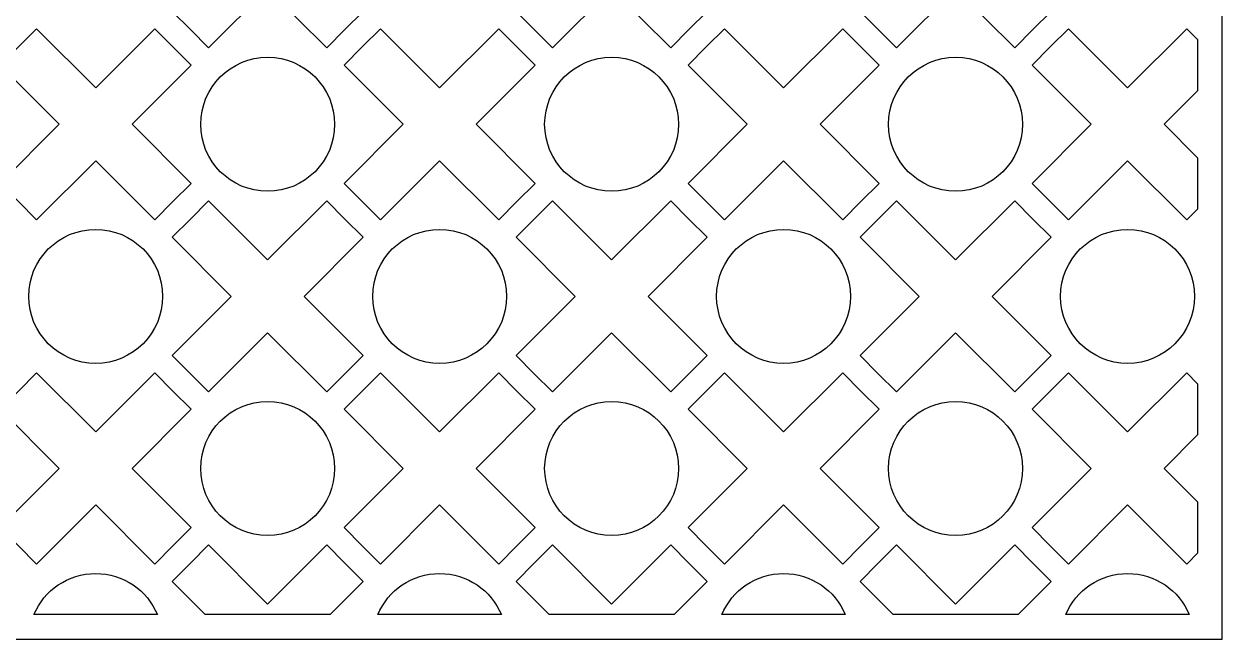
# Model space of a CAD drawing. Header units: centimetres. Extents: x 1.5 to 12.6, y -9 to -3.1.
# Drawn here: x 7.48 to 12.59, y -9 to -6.37 of the extents above; entities that cross this region are included whole.
import ezdxf

# ---------------------------------------------------------------- set-up
doc = ezdxf.new("R2010")
doc.units = ezdxf.units.CM
doc.header["$MEASUREMENT"] = 0
doc.layers.add('layer 1', color=7, linetype='Continuous')

msp = doc.modelspace()

# ---------------------------------------------------------------- linework, layer by layer
at = {"layer": 'layer 1', "color": 250}
for points, knots in [([(1.50051, -9.00021), (1.50051, -9.00021), (1.50051, -8.89535), (1.50051, -8.89535), (1.50051, -8.89535), (1.50051, -8.89535), (1.50051, -3.23995), (1.50051, -3.23995), (1.50051, -3.23995), (1.50051, -3.23995), (1.50051, -3.13509), (1.50051, -3.13509), (1.50051, -3.13509), (1.50051, -3.13509), (1.60536, -3.13509), (1.60536, -3.13509), (1.60536, -3.13509), (1.60536, -3.13509), (12.48896, -3.13509), (12.48896, -3.13509), (12.48896, -3.13509), (12.48896, -3.13509), (12.59381, -3.13509), (12.59381, -3.13509), (12.59381, -3.13509), (12.59381, -3.13509), (12.59381, -3.23995), (12.59381, -3.23995), (12.59381, -3.23995), (12.59381, -3.23995), (12.59381, -8.89535), (12.59381, -8.89535), (12.59381, -8.89535), (12.59381, -8.89535), (12.59381, -9.00021), (12.59381, -9.00021), (12.59381, -9.00021), (12.59381, -9.00021), (12.48896, -9.00021), (12.48896, -9.00021), (12.48896, -9.00021), (12.48896, -9.00021), (1.60536, -9.00021), (1.60536, -9.00021), (1.60536, -9.00021), (1.60536, -9.00021), (1.50051, -9.00021), (1.50051, -9.00021)], [0, 0, 0, 0, 0.0769231, 0.0769231, 0.0769231, 0.0769231, 0.1538462, 0.1538462, 0.1538462, 0.1538462, 0.2307692, 0.2307692, 0.2307692, 0.2307692, 0.3076923, 0.3076923, 0.3076923, 0.3076923, 0.3846154, 0.3846154, 0.3846154, 0.3846154, 0.4615385, 0.4615385, 0.4615385, 0.4615385, 0.5384615, 0.5384615, 0.5384615, 0.5384615, 0.6153846, 0.6153846, 0.6153846, 0.6153846, 0.6923077, 0.6923077, 0.6923077, 0.6923077, 0.7692308, 0.7692308, 0.7692308, 0.7692308, 0.8461538, 0.8461538, 0.8461538, 0.8461538, 1, 1, 1, 1]), ([(8.18634, -6.39796), (8.18634, -6.39796), (8.26416, -6.47577), (8.26416, -6.47577), (8.26416, -6.47577), (8.26416, -6.47577), (8.51665, -6.2233), (8.51665, -6.2233), (8.51665, -6.2233), (8.51665, -6.2233), (8.76913, -6.47577), (8.76913, -6.47577), (8.76913, -6.47577), (8.76913, -6.47577), (8.84694, -6.39796), (8.84694, -6.39796), (8.84694, -6.39796), (8.84694, -6.39796), (8.92477, -6.32013), (8.92477, -6.32013), (8.92477, -6.32013), (8.92477, -6.32013), (8.67231, -6.06765), (8.67231, -6.06765), (8.67231, -6.06765), (8.67231, -6.06765), (8.92477, -5.81517), (8.92477, -5.81517), (8.92477, -5.81517), (8.92477, -5.81517), (8.84694, -5.73734), (8.84694, -5.73734), (8.84694, -5.73734), (8.84694, -5.73734), (8.76913, -5.65952), (8.76913, -5.65952), (8.76913, -5.65952), (8.76913, -5.65952), (8.51665, -5.912), (8.51665, -5.912), (8.51665, -5.912), (8.51665, -5.912), (8.26416, -5.65952), (8.26416, -5.65952), (8.26416, -5.65952), (8.26416, -5.65952), (8.18634, -5.73734), (8.18634, -5.73734), (8.18634, -5.73734), (8.18634, -5.73734), (8.10853, -5.81517), (8.10853, -5.81517), (8.10853, -5.81517), (8.10853, -5.81517), (8.36099, -6.06765), (8.36099, -6.06765), (8.36099, -6.06765), (8.36099, -6.06765), (8.10853, -6.32013), (8.10853, -6.32013), (8.10853, -6.32013), (8.10853, -6.32013), (8.18634, -6.39796), (8.18634, -6.39796)], [0, 0, 0, 0, 0.0588235, 0.0588235, 0.0588235, 0.0588235, 0.1176471, 0.1176471, 0.1176471, 0.1176471, 0.1764706, 0.1764706, 0.1764706, 0.1764706, 0.2352941, 0.2352941, 0.2352941, 0.2352941, 0.2941176, 0.2941176, 0.2941176, 0.2941176, 0.3529412, 0.3529412, 0.3529412, 0.3529412, 0.4117647, 0.4117647, 0.4117647, 0.4117647, 0.4705882, 0.4705882, 0.4705882, 0.4705882, 0.5294118, 0.5294118, 0.5294118, 0.5294118, 0.5882353, 0.5882353, 0.5882353, 0.5882353, 0.6470588, 0.6470588, 0.6470588, 0.6470588, 0.7058824, 0.7058824, 0.7058824, 0.7058824, 0.7647059, 0.7647059, 0.7647059, 0.7647059, 0.8235294, 0.8235294, 0.8235294, 0.8235294, 0.8823529, 0.8823529, 0.8823529, 0.8823529, 1, 1, 1, 1]), ([(10.31643, -6.39796), (10.31643, -6.39796), (10.39425, -6.32013), (10.39425, -6.32013), (10.39425, -6.32013), (10.39425, -6.32013), (10.1418, -6.06765), (10.1418, -6.06765), (10.1418, -6.06765), (10.1418, -6.06765), (10.39425, -5.81517), (10.39425, -5.81517), (10.39425, -5.81517), (10.39425, -5.81517), (10.31643, -5.73734), (10.31643, -5.73734), (10.31643, -5.73734), (10.31643, -5.73734), (10.23861, -5.65952), (10.23861, -5.65952), (10.23861, -5.65952), (10.23861, -5.65952), (9.98614, -5.912), (9.98614, -5.912), (9.98614, -5.912), (9.98614, -5.912), (9.73365, -5.65952), (9.73365, -5.65952), (9.73365, -5.65952), (9.73365, -5.65952), (9.65583, -5.73734), (9.65583, -5.73734), (9.65583, -5.73734), (9.65583, -5.73734), (9.57801, -5.81517), (9.57801, -5.81517), (9.57801, -5.81517), (9.57801, -5.81517), (9.83047, -6.06765), (9.83047, -6.06765), (9.83047, -6.06765), (9.83047, -6.06765), (9.57801, -6.32013), (9.57801, -6.32013), (9.57801, -6.32013), (9.57801, -6.32013), (9.65583, -6.39796), (9.65583, -6.39796), (9.65583, -6.39796), (9.65583, -6.39796), (9.73365, -6.47577), (9.73365, -6.47577), (9.73365, -6.47577), (9.73365, -6.47577), (9.98614, -6.2233), (9.98614, -6.2233), (9.98614, -6.2233), (9.98614, -6.2233), (10.23861, -6.47577), (10.23861, -6.47577), (10.23861, -6.47577), (10.23861, -6.47577), (10.31643, -6.39796), (10.31643, -6.39796)], [0, 0, 0, 0, 0.0588235, 0.0588235, 0.0588235, 0.0588235, 0.1176471, 0.1176471, 0.1176471, 0.1176471, 0.1764706, 0.1764706, 0.1764706, 0.1764706, 0.2352941, 0.2352941, 0.2352941, 0.2352941, 0.2941176, 0.2941176, 0.2941176, 0.2941176, 0.3529412, 0.3529412, 0.3529412, 0.3529412, 0.4117647, 0.4117647, 0.4117647, 0.4117647, 0.4705882, 0.4705882, 0.4705882, 0.4705882, 0.5294118, 0.5294118, 0.5294118, 0.5294118, 0.5882353, 0.5882353, 0.5882353, 0.5882353, 0.6470588, 0.6470588, 0.6470588, 0.6470588, 0.7058824, 0.7058824, 0.7058824, 0.7058824, 0.7647059, 0.7647059, 0.7647059, 0.7647059, 0.8235294, 0.8235294, 0.8235294, 0.8235294, 0.8823529, 0.8823529, 0.8823529, 0.8823529, 1, 1, 1, 1]), ([(11.12533, -6.39796), (11.12533, -6.39796), (11.20314, -6.47577), (11.20314, -6.47577), (11.20314, -6.47577), (11.20314, -6.47577), (11.45563, -6.2233), (11.45563, -6.2233), (11.45563, -6.2233), (11.45563, -6.2233), (11.70809, -6.47577), (11.70809, -6.47577), (11.70809, -6.47577), (11.70809, -6.47577), (11.78592, -6.39796), (11.78592, -6.39796), (11.78592, -6.39796), (11.78592, -6.39796), (11.86376, -6.32013), (11.86376, -6.32013), (11.86376, -6.32013), (11.86376, -6.32013), (11.61129, -6.06765), (11.61129, -6.06765), (11.61129, -6.06765), (11.61129, -6.06765), (11.86376, -5.81517), (11.86376, -5.81517), (11.86376, -5.81517), (11.86376, -5.81517), (11.78592, -5.73734), (11.78592, -5.73734), (11.78592, -5.73734), (11.78592, -5.73734), (11.70809, -5.65952), (11.70809, -5.65952), (11.70809, -5.65952), (11.70809, -5.65952), (11.45563, -5.912), (11.45563, -5.912), (11.45563, -5.912), (11.45563, -5.912), (11.20314, -5.65952), (11.20314, -5.65952), (11.20314, -5.65952), (11.20314, -5.65952), (11.12533, -5.73734), (11.12533, -5.73734), (11.12533, -5.73734), (11.12533, -5.73734), (11.04749, -5.81517), (11.04749, -5.81517), (11.04749, -5.81517), (11.04749, -5.81517), (11.29995, -6.06765), (11.29995, -6.06765), (11.29995, -6.06765), (11.29995, -6.06765), (11.04749, -6.32013), (11.04749, -6.32013), (11.04749, -6.32013), (11.04749, -6.32013), (11.12533, -6.39796), (11.12533, -6.39796)], [0, 0, 0, 0, 0.0588235, 0.0588235, 0.0588235, 0.0588235, 0.1176471, 0.1176471, 0.1176471, 0.1176471, 0.1764706, 0.1764706, 0.1764706, 0.1764706, 0.2352941, 0.2352941, 0.2352941, 0.2352941, 0.2941176, 0.2941176, 0.2941176, 0.2941176, 0.3529412, 0.3529412, 0.3529412, 0.3529412, 0.4117647, 0.4117647, 0.4117647, 0.4117647, 0.4705882, 0.4705882, 0.4705882, 0.4705882, 0.5294118, 0.5294118, 0.5294118, 0.5294118, 0.5882353, 0.5882353, 0.5882353, 0.5882353, 0.6470588, 0.6470588, 0.6470588, 0.6470588, 0.7058824, 0.7058824, 0.7058824, 0.7058824, 0.7647059, 0.7647059, 0.7647059, 0.7647059, 0.8235294, 0.8235294, 0.8235294, 0.8235294, 0.8823529, 0.8823529, 0.8823529, 0.8823529, 1, 1, 1, 1]), ([(8.11221, -7.1327), (8.11221, -7.1327), (8.19003, -7.05488), (8.19003, -7.05488), (8.19003, -7.05488), (8.19003, -7.05488), (7.93755, -6.80239), (7.93755, -6.80239), (7.93755, -6.80239), (7.93755, -6.80239), (8.19003, -6.54993), (8.19003, -6.54993), (8.19003, -6.54993), (8.19003, -6.54993), (8.11221, -6.47209), (8.11221, -6.47209), (8.11221, -6.47209), (8.11221, -6.47209), (8.03438, -6.39427), (8.03438, -6.39427), (8.03438, -6.39427), (8.03438, -6.39427), (7.7819, -6.64674), (7.7819, -6.64674), (7.7819, -6.64674), (7.7819, -6.64674), (7.52942, -6.39427), (7.52942, -6.39427), (7.52942, -6.39427), (7.52942, -6.39427), (7.45161, -6.47209), (7.45161, -6.47209), (7.45161, -6.47209), (7.45161, -6.47209), (7.37377, -6.54993), (7.37377, -6.54993), (7.37377, -6.54993), (7.37377, -6.54993), (7.62625, -6.80239), (7.62625, -6.80239), (7.62625, -6.80239), (7.62625, -6.80239), (7.37377, -7.05488), (7.37377, -7.05488), (7.37377, -7.05488), (7.37377, -7.05488), (7.45161, -7.1327), (7.45161, -7.1327), (7.45161, -7.1327), (7.45161, -7.1327), (7.52942, -7.21051), (7.52942, -7.21051), (7.52942, -7.21051), (7.52942, -7.21051), (7.7819, -6.95805), (7.7819, -6.95805), (7.7819, -6.95805), (7.7819, -6.95805), (8.03438, -7.21051), (8.03438, -7.21051), (8.03438, -7.21051), (8.03438, -7.21051), (8.11221, -7.1327), (8.11221, -7.1327)], [0, 0, 0, 0, 0.0588235, 0.0588235, 0.0588235, 0.0588235, 0.1176471, 0.1176471, 0.1176471, 0.1176471, 0.1764706, 0.1764706, 0.1764706, 0.1764706, 0.2352941, 0.2352941, 0.2352941, 0.2352941, 0.2941176, 0.2941176, 0.2941176, 0.2941176, 0.3529412, 0.3529412, 0.3529412, 0.3529412, 0.4117647, 0.4117647, 0.4117647, 0.4117647, 0.4705882, 0.4705882, 0.4705882, 0.4705882, 0.5294118, 0.5294118, 0.5294118, 0.5294118, 0.5882353, 0.5882353, 0.5882353, 0.5882353, 0.6470588, 0.6470588, 0.6470588, 0.6470588, 0.7058824, 0.7058824, 0.7058824, 0.7058824, 0.7647059, 0.7647059, 0.7647059, 0.7647059, 0.8235294, 0.8235294, 0.8235294, 0.8235294, 0.8823529, 0.8823529, 0.8823529, 0.8823529, 1, 1, 1, 1]), ([(8.92108, -7.1327), (8.92108, -7.1327), (8.99891, -7.21051), (8.99891, -7.21051), (8.99891, -7.21051), (8.99891, -7.21051), (9.25139, -6.95805), (9.25139, -6.95805), (9.25139, -6.95805), (9.25139, -6.95805), (9.50387, -7.21051), (9.50387, -7.21051), (9.50387, -7.21051), (9.50387, -7.21051), (9.58169, -7.1327), (9.58169, -7.1327), (9.58169, -7.1327), (9.58169, -7.1327), (9.65953, -7.05488), (9.65953, -7.05488), (9.65953, -7.05488), (9.65953, -7.05488), (9.40705, -6.80239), (9.40705, -6.80239), (9.40705, -6.80239), (9.40705, -6.80239), (9.65953, -6.54993), (9.65953, -6.54993), (9.65953, -6.54993), (9.65953, -6.54993), (9.58169, -6.47209), (9.58169, -6.47209), (9.58169, -6.47209), (9.58169, -6.47209), (9.50387, -6.39427), (9.50387, -6.39427), (9.50387, -6.39427), (9.50387, -6.39427), (9.25139, -6.64674), (9.25139, -6.64674), (9.25139, -6.64674), (9.25139, -6.64674), (8.99891, -6.39427), (8.99891, -6.39427), (8.99891, -6.39427), (8.99891, -6.39427), (8.92108, -6.47209), (8.92108, -6.47209), (8.92108, -6.47209), (8.92108, -6.47209), (8.84325, -6.54993), (8.84325, -6.54993), (8.84325, -6.54993), (8.84325, -6.54993), (9.09573, -6.80239), (9.09573, -6.80239), (9.09573, -6.80239), (9.09573, -6.80239), (8.84325, -7.05488), (8.84325, -7.05488), (8.84325, -7.05488), (8.84325, -7.05488), (8.92108, -7.1327), (8.92108, -7.1327)], [0, 0, 0, 0, 0.0588235, 0.0588235, 0.0588235, 0.0588235, 0.1176471, 0.1176471, 0.1176471, 0.1176471, 0.1764706, 0.1764706, 0.1764706, 0.1764706, 0.2352941, 0.2352941, 0.2352941, 0.2352941, 0.2941176, 0.2941176, 0.2941176, 0.2941176, 0.3529412, 0.3529412, 0.3529412, 0.3529412, 0.4117647, 0.4117647, 0.4117647, 0.4117647, 0.4705882, 0.4705882, 0.4705882, 0.4705882, 0.5294118, 0.5294118, 0.5294118, 0.5294118, 0.5882353, 0.5882353, 0.5882353, 0.5882353, 0.6470588, 0.6470588, 0.6470588, 0.6470588, 0.7058824, 0.7058824, 0.7058824, 0.7058824, 0.7647059, 0.7647059, 0.7647059, 0.7647059, 0.8235294, 0.8235294, 0.8235294, 0.8235294, 0.8823529, 0.8823529, 0.8823529, 0.8823529, 1, 1, 1, 1]), ([(11.05117, -7.1327), (11.05117, -7.1327), (11.12901, -7.05488), (11.12901, -7.05488), (11.12901, -7.05488), (11.12901, -7.05488), (10.87655, -6.80239), (10.87655, -6.80239), (10.87655, -6.80239), (10.87655, -6.80239), (11.12901, -6.54993), (11.12901, -6.54993), (11.12901, -6.54993), (11.12901, -6.54993), (11.05117, -6.47209), (11.05117, -6.47209), (11.05117, -6.47209), (11.05117, -6.47209), (10.97335, -6.39427), (10.97335, -6.39427), (10.97335, -6.39427), (10.97335, -6.39427), (10.72088, -6.64674), (10.72088, -6.64674), (10.72088, -6.64674), (10.72088, -6.64674), (10.46841, -6.39427), (10.46841, -6.39427), (10.46841, -6.39427), (10.46841, -6.39427), (10.39058, -6.47209), (10.39058, -6.47209), (10.39058, -6.47209), (10.39058, -6.47209), (10.31276, -6.54993), (10.31276, -6.54993), (10.31276, -6.54993), (10.31276, -6.54993), (10.56522, -6.80239), (10.56522, -6.80239), (10.56522, -6.80239), (10.56522, -6.80239), (10.31276, -7.05488), (10.31276, -7.05488), (10.31276, -7.05488), (10.31276, -7.05488), (10.39058, -7.1327), (10.39058, -7.1327), (10.39058, -7.1327), (10.39058, -7.1327), (10.46841, -7.21051), (10.46841, -7.21051), (10.46841, -7.21051), (10.46841, -7.21051), (10.72088, -6.95805), (10.72088, -6.95805), (10.72088, -6.95805), (10.72088, -6.95805), (10.97335, -7.21051), (10.97335, -7.21051), (10.97335, -7.21051), (10.97335, -7.21051), (11.05117, -7.1327), (11.05117, -7.1327)], [0, 0, 0, 0, 0.0588235, 0.0588235, 0.0588235, 0.0588235, 0.1176471, 0.1176471, 0.1176471, 0.1176471, 0.1764706, 0.1764706, 0.1764706, 0.1764706, 0.2352941, 0.2352941, 0.2352941, 0.2352941, 0.2941176, 0.2941176, 0.2941176, 0.2941176, 0.3529412, 0.3529412, 0.3529412, 0.3529412, 0.4117647, 0.4117647, 0.4117647, 0.4117647, 0.4705882, 0.4705882, 0.4705882, 0.4705882, 0.5294118, 0.5294118, 0.5294118, 0.5294118, 0.5882353, 0.5882353, 0.5882353, 0.5882353, 0.6470588, 0.6470588, 0.6470588, 0.6470588, 0.7058824, 0.7058824, 0.7058824, 0.7058824, 0.7647059, 0.7647059, 0.7647059, 0.7647059, 0.8235294, 0.8235294, 0.8235294, 0.8235294, 0.8823529, 0.8823529, 0.8823529, 0.8823529, 1, 1, 1, 1]), ([(12.48896, -7.1644), (12.48896, -7.1644), (12.48896, -6.94533), (12.48896, -6.94533), (12.48896, -6.94533), (12.48896, -6.94533), (12.34603, -6.80239), (12.34603, -6.80239), (12.34603, -6.80239), (12.34603, -6.80239), (12.48896, -6.65945), (12.48896, -6.65945), (12.48896, -6.65945), (12.48896, -6.65945), (12.48896, -6.44038), (12.48896, -6.44038), (12.48896, -6.44038), (12.48896, -6.44038), (12.44284, -6.39427), (12.44284, -6.39427), (12.44284, -6.39427), (12.44284, -6.39427), (12.19036, -6.64674), (12.19036, -6.64674), (12.19036, -6.64674), (12.19036, -6.64674), (11.9379, -6.39427), (11.9379, -6.39427), (11.9379, -6.39427), (11.9379, -6.39427), (11.86006, -6.47209), (11.86006, -6.47209), (11.86006, -6.47209), (11.86006, -6.47209), (11.78223, -6.54993), (11.78223, -6.54993), (11.78223, -6.54993), (11.78223, -6.54993), (12.0347, -6.80239), (12.0347, -6.80239), (12.0347, -6.80239), (12.0347, -6.80239), (11.78223, -7.05488), (11.78223, -7.05488), (11.78223, -7.05488), (11.78223, -7.05488), (11.86006, -7.1327), (11.86006, -7.1327), (11.86006, -7.1327), (11.86006, -7.1327), (11.9379, -7.21051), (11.9379, -7.21051), (11.9379, -7.21051), (11.9379, -7.21051), (12.19036, -6.95805), (12.19036, -6.95805), (12.19036, -6.95805), (12.19036, -6.95805), (12.44284, -7.21051), (12.44284, -7.21051), (12.44284, -7.21051), (12.44284, -7.21051), (12.48896, -7.1644), (12.48896, -7.1644)], [0, 0, 0, 0, 0.0588235, 0.0588235, 0.0588235, 0.0588235, 0.1176471, 0.1176471, 0.1176471, 0.1176471, 0.1764706, 0.1764706, 0.1764706, 0.1764706, 0.2352941, 0.2352941, 0.2352941, 0.2352941, 0.2941176, 0.2941176, 0.2941176, 0.2941176, 0.3529412, 0.3529412, 0.3529412, 0.3529412, 0.4117647, 0.4117647, 0.4117647, 0.4117647, 0.4705882, 0.4705882, 0.4705882, 0.4705882, 0.5294118, 0.5294118, 0.5294118, 0.5294118, 0.5882353, 0.5882353, 0.5882353, 0.5882353, 0.6470588, 0.6470588, 0.6470588, 0.6470588, 0.7058824, 0.7058824, 0.7058824, 0.7058824, 0.7647059, 0.7647059, 0.7647059, 0.7647059, 0.8235294, 0.8235294, 0.8235294, 0.8235294, 0.8823529, 0.8823529, 0.8823529, 0.8823529, 1, 1, 1, 1]), ([(8.80274, -6.80239), (8.80274, -6.64444), (8.67457, -6.51628), (8.51665, -6.51628), (8.51665, -6.51628), (8.3587, -6.51628), (8.23054, -6.64444), (8.23054, -6.80239), (8.23054, -6.80239), (8.23054, -6.96032), (8.3587, -7.08849), (8.51665, -7.08849), (8.51665, -7.08849), (8.67457, -7.08849), (8.80274, -6.96032), (8.80274, -6.80239)], [0, 0, 0, 0, 0.2, 0.2, 0.2, 0.2, 0.4, 0.4, 0.4, 0.4, 0.6, 0.6, 0.6, 0.6, 1, 1, 1, 1]), ([(10.27222, -6.80239), (10.27222, -6.64444), (10.14405, -6.51628), (9.98614, -6.51628), (9.98614, -6.51628), (9.82819, -6.51628), (9.70002, -6.64444), (9.70002, -6.80239), (9.70002, -6.80239), (9.70002, -6.96032), (9.82819, -7.08849), (9.98614, -7.08849), (9.98614, -7.08849), (10.14405, -7.08849), (10.27222, -6.96032), (10.27222, -6.80239)], [0, 0, 0, 0, 0.2, 0.2, 0.2, 0.2, 0.4, 0.4, 0.4, 0.4, 0.6, 0.6, 0.6, 0.6, 1, 1, 1, 1]), ([(11.7417, -6.80239), (11.7417, -6.64444), (11.61353, -6.51628), (11.45563, -6.51628), (11.45563, -6.51628), (11.29767, -6.51628), (11.1695, -6.64444), (11.1695, -6.80239), (11.1695, -6.80239), (11.1695, -6.96032), (11.29767, -7.08849), (11.45563, -7.08849), (11.45563, -7.08849), (11.61353, -7.08849), (11.7417, -6.96032), (11.7417, -6.80239)], [0, 0, 0, 0, 0.2, 0.2, 0.2, 0.2, 0.4, 0.4, 0.4, 0.4, 0.6, 0.6, 0.6, 0.6, 1, 1, 1, 1]), ([(8.84694, -7.86744), (8.84694, -7.86744), (8.92477, -7.78961), (8.92477, -7.78961), (8.92477, -7.78961), (8.92477, -7.78961), (8.67231, -7.53714), (8.67231, -7.53714), (8.67231, -7.53714), (8.67231, -7.53714), (8.92477, -7.28465), (8.92477, -7.28465), (8.92477, -7.28465), (8.92477, -7.28465), (8.84694, -7.20683), (8.84694, -7.20683), (8.84694, -7.20683), (8.84694, -7.20683), (8.76913, -7.12902), (8.76913, -7.12902), (8.76913, -7.12902), (8.76913, -7.12902), (8.51665, -7.38147), (8.51665, -7.38147), (8.51665, -7.38147), (8.51665, -7.38147), (8.26416, -7.12902), (8.26416, -7.12902), (8.26416, -7.12902), (8.26416, -7.12902), (8.18634, -7.20683), (8.18634, -7.20683), (8.18634, -7.20683), (8.18634, -7.20683), (8.10853, -7.28465), (8.10853, -7.28465), (8.10853, -7.28465), (8.10853, -7.28465), (8.36099, -7.53714), (8.36099, -7.53714), (8.36099, -7.53714), (8.36099, -7.53714), (8.10853, -7.78961), (8.10853, -7.78961), (8.10853, -7.78961), (8.10853, -7.78961), (8.18634, -7.86744), (8.18634, -7.86744), (8.18634, -7.86744), (8.18634, -7.86744), (8.26416, -7.94527), (8.26416, -7.94527), (8.26416, -7.94527), (8.26416, -7.94527), (8.51665, -7.69279), (8.51665, -7.69279), (8.51665, -7.69279), (8.51665, -7.69279), (8.76913, -7.94527), (8.76913, -7.94527), (8.76913, -7.94527), (8.76913, -7.94527), (8.84694, -7.86744), (8.84694, -7.86744)], [0, 0, 0, 0, 0.0588235, 0.0588235, 0.0588235, 0.0588235, 0.1176471, 0.1176471, 0.1176471, 0.1176471, 0.1764706, 0.1764706, 0.1764706, 0.1764706, 0.2352941, 0.2352941, 0.2352941, 0.2352941, 0.2941176, 0.2941176, 0.2941176, 0.2941176, 0.3529412, 0.3529412, 0.3529412, 0.3529412, 0.4117647, 0.4117647, 0.4117647, 0.4117647, 0.4705882, 0.4705882, 0.4705882, 0.4705882, 0.5294118, 0.5294118, 0.5294118, 0.5294118, 0.5882353, 0.5882353, 0.5882353, 0.5882353, 0.6470588, 0.6470588, 0.6470588, 0.6470588, 0.7058824, 0.7058824, 0.7058824, 0.7058824, 0.7647059, 0.7647059, 0.7647059, 0.7647059, 0.8235294, 0.8235294, 0.8235294, 0.8235294, 0.8823529, 0.8823529, 0.8823529, 0.8823529, 1, 1, 1, 1]), ([(9.65583, -7.86744), (9.65583, -7.86744), (9.73365, -7.94527), (9.73365, -7.94527), (9.73365, -7.94527), (9.73365, -7.94527), (9.98614, -7.69279), (9.98614, -7.69279), (9.98614, -7.69279), (9.98614, -7.69279), (10.23861, -7.94527), (10.23861, -7.94527), (10.23861, -7.94527), (10.23861, -7.94527), (10.31643, -7.86744), (10.31643, -7.86744), (10.31643, -7.86744), (10.31643, -7.86744), (10.39425, -7.78961), (10.39425, -7.78961), (10.39425, -7.78961), (10.39425, -7.78961), (10.1418, -7.53714), (10.1418, -7.53714), (10.1418, -7.53714), (10.1418, -7.53714), (10.39425, -7.28465), (10.39425, -7.28465), (10.39425, -7.28465), (10.39425, -7.28465), (10.31643, -7.20683), (10.31643, -7.20683), (10.31643, -7.20683), (10.31643, -7.20683), (10.23861, -7.12902), (10.23861, -7.12902), (10.23861, -7.12902), (10.23861, -7.12902), (9.98614, -7.38147), (9.98614, -7.38147), (9.98614, -7.38147), (9.98614, -7.38147), (9.73365, -7.12902), (9.73365, -7.12902), (9.73365, -7.12902), (9.73365, -7.12902), (9.65583, -7.20683), (9.65583, -7.20683), (9.65583, -7.20683), (9.65583, -7.20683), (9.57801, -7.28465), (9.57801, -7.28465), (9.57801, -7.28465), (9.57801, -7.28465), (9.83047, -7.53714), (9.83047, -7.53714), (9.83047, -7.53714), (9.83047, -7.53714), (9.57801, -7.78961), (9.57801, -7.78961), (9.57801, -7.78961), (9.57801, -7.78961), (9.65583, -7.86744), (9.65583, -7.86744)], [0, 0, 0, 0, 0.0588235, 0.0588235, 0.0588235, 0.0588235, 0.1176471, 0.1176471, 0.1176471, 0.1176471, 0.1764706, 0.1764706, 0.1764706, 0.1764706, 0.2352941, 0.2352941, 0.2352941, 0.2352941, 0.2941176, 0.2941176, 0.2941176, 0.2941176, 0.3529412, 0.3529412, 0.3529412, 0.3529412, 0.4117647, 0.4117647, 0.4117647, 0.4117647, 0.4705882, 0.4705882, 0.4705882, 0.4705882, 0.5294118, 0.5294118, 0.5294118, 0.5294118, 0.5882353, 0.5882353, 0.5882353, 0.5882353, 0.6470588, 0.6470588, 0.6470588, 0.6470588, 0.7058824, 0.7058824, 0.7058824, 0.7058824, 0.7647059, 0.7647059, 0.7647059, 0.7647059, 0.8235294, 0.8235294, 0.8235294, 0.8235294, 0.8823529, 0.8823529, 0.8823529, 0.8823529, 1, 1, 1, 1]), ([(11.78592, -7.86744), (11.78592, -7.86744), (11.86376, -7.78961), (11.86376, -7.78961), (11.86376, -7.78961), (11.86376, -7.78961), (11.61129, -7.53714), (11.61129, -7.53714), (11.61129, -7.53714), (11.61129, -7.53714), (11.86376, -7.28465), (11.86376, -7.28465), (11.86376, -7.28465), (11.86376, -7.28465), (11.78592, -7.20683), (11.78592, -7.20683), (11.78592, -7.20683), (11.78592, -7.20683), (11.70809, -7.12902), (11.70809, -7.12902), (11.70809, -7.12902), (11.70809, -7.12902), (11.45563, -7.38147), (11.45563, -7.38147), (11.45563, -7.38147), (11.45563, -7.38147), (11.20314, -7.12902), (11.20314, -7.12902), (11.20314, -7.12902), (11.20314, -7.12902), (11.12533, -7.20683), (11.12533, -7.20683), (11.12533, -7.20683), (11.12533, -7.20683), (11.04749, -7.28465), (11.04749, -7.28465), (11.04749, -7.28465), (11.04749, -7.28465), (11.29995, -7.53714), (11.29995, -7.53714), (11.29995, -7.53714), (11.29995, -7.53714), (11.04749, -7.78961), (11.04749, -7.78961), (11.04749, -7.78961), (11.04749, -7.78961), (11.12533, -7.86744), (11.12533, -7.86744), (11.12533, -7.86744), (11.12533, -7.86744), (11.20314, -7.94527), (11.20314, -7.94527), (11.20314, -7.94527), (11.20314, -7.94527), (11.45563, -7.69279), (11.45563, -7.69279), (11.45563, -7.69279), (11.45563, -7.69279), (11.70809, -7.94527), (11.70809, -7.94527), (11.70809, -7.94527), (11.70809, -7.94527), (11.78592, -7.86744), (11.78592, -7.86744)], [0, 0, 0, 0, 0.0588235, 0.0588235, 0.0588235, 0.0588235, 0.1176471, 0.1176471, 0.1176471, 0.1176471, 0.1764706, 0.1764706, 0.1764706, 0.1764706, 0.2352941, 0.2352941, 0.2352941, 0.2352941, 0.2941176, 0.2941176, 0.2941176, 0.2941176, 0.3529412, 0.3529412, 0.3529412, 0.3529412, 0.4117647, 0.4117647, 0.4117647, 0.4117647, 0.4705882, 0.4705882, 0.4705882, 0.4705882, 0.5294118, 0.5294118, 0.5294118, 0.5294118, 0.5882353, 0.5882353, 0.5882353, 0.5882353, 0.6470588, 0.6470588, 0.6470588, 0.6470588, 0.7058824, 0.7058824, 0.7058824, 0.7058824, 0.7647059, 0.7647059, 0.7647059, 0.7647059, 0.8235294, 0.8235294, 0.8235294, 0.8235294, 0.8823529, 0.8823529, 0.8823529, 0.8823529, 1, 1, 1, 1]), ([(8.06799, -7.53714), (8.06799, -7.37917), (7.93982, -7.25102), (7.7819, -7.25102), (7.7819, -7.25102), (7.62395, -7.25102), (7.49579, -7.37917), (7.49579, -7.53714), (7.49579, -7.53714), (7.49579, -7.69506), (7.62395, -7.82323), (7.7819, -7.82323), (7.7819, -7.82323), (7.93982, -7.82323), (8.06799, -7.69506), (8.06799, -7.53714)], [0, 0, 0, 0, 0.2, 0.2, 0.2, 0.2, 0.4, 0.4, 0.4, 0.4, 0.6, 0.6, 0.6, 0.6, 1, 1, 1, 1]), ([(9.53748, -7.53714), (9.53748, -7.37917), (9.4093, -7.25102), (9.25139, -7.25102), (9.25139, -7.25102), (9.09346, -7.25102), (8.96528, -7.37917), (8.96528, -7.53714), (8.96528, -7.53714), (8.96528, -7.69506), (9.09346, -7.82323), (9.25139, -7.82323), (9.25139, -7.82323), (9.4093, -7.82323), (9.53748, -7.69506), (9.53748, -7.53714)], [0, 0, 0, 0, 0.2, 0.2, 0.2, 0.2, 0.4, 0.4, 0.4, 0.4, 0.6, 0.6, 0.6, 0.6, 1, 1, 1, 1]), ([(11.00698, -7.53714), (11.00698, -7.37917), (10.8788, -7.25102), (10.72088, -7.25102), (10.72088, -7.25102), (10.56294, -7.25102), (10.43475, -7.37917), (10.43475, -7.53714), (10.43475, -7.53714), (10.43475, -7.69506), (10.56294, -7.82323), (10.72088, -7.82323), (10.72088, -7.82323), (10.8788, -7.82323), (11.00698, -7.69506), (11.00698, -7.53714)], [0, 0, 0, 0, 0.2, 0.2, 0.2, 0.2, 0.4, 0.4, 0.4, 0.4, 0.6, 0.6, 0.6, 0.6, 1, 1, 1, 1]), ([(12.47646, -7.53714), (12.47646, -7.37917), (12.3483, -7.25102), (12.19036, -7.25102), (12.19036, -7.25102), (12.03242, -7.25102), (11.90425, -7.37917), (11.90425, -7.53714), (11.90425, -7.53714), (11.90425, -7.69506), (12.03242, -7.82323), (12.19036, -7.82323), (12.19036, -7.82323), (12.3483, -7.82323), (12.47646, -7.69506), (12.47646, -7.53714)], [0, 0, 0, 0, 0.2, 0.2, 0.2, 0.2, 0.4, 0.4, 0.4, 0.4, 0.6, 0.6, 0.6, 0.6, 1, 1, 1, 1]), ([(7.45161, -8.60218), (7.45161, -8.60218), (7.52942, -8.68), (7.52942, -8.68), (7.52942, -8.68), (7.52942, -8.68), (7.7819, -8.42755), (7.7819, -8.42755), (7.7819, -8.42755), (7.7819, -8.42755), (8.03438, -8.68), (8.03438, -8.68), (8.03438, -8.68), (8.03438, -8.68), (8.11221, -8.60218), (8.11221, -8.60218), (8.11221, -8.60218), (8.11221, -8.60218), (8.19003, -8.52434), (8.19003, -8.52434), (8.19003, -8.52434), (8.19003, -8.52434), (7.93755, -8.27188), (7.93755, -8.27188), (7.93755, -8.27188), (7.93755, -8.27188), (8.19003, -8.0194), (8.19003, -8.0194), (8.19003, -8.0194), (8.19003, -8.0194), (8.11221, -7.94158), (8.11221, -7.94158), (8.11221, -7.94158), (8.11221, -7.94158), (8.03438, -7.86377), (8.03438, -7.86377), (8.03438, -7.86377), (8.03438, -7.86377), (7.7819, -8.11623), (7.7819, -8.11623), (7.7819, -8.11623), (7.7819, -8.11623), (7.52942, -7.86377), (7.52942, -7.86377), (7.52942, -7.86377), (7.52942, -7.86377), (7.45161, -7.94158), (7.45161, -7.94158), (7.45161, -7.94158), (7.45161, -7.94158), (7.37377, -8.0194), (7.37377, -8.0194), (7.37377, -8.0194), (7.37377, -8.0194), (7.62625, -8.27188), (7.62625, -8.27188), (7.62625, -8.27188), (7.62625, -8.27188), (7.37377, -8.52434), (7.37377, -8.52434), (7.37377, -8.52434), (7.37377, -8.52434), (7.45161, -8.60218), (7.45161, -8.60218)], [0, 0, 0, 0, 0.0588235, 0.0588235, 0.0588235, 0.0588235, 0.1176471, 0.1176471, 0.1176471, 0.1176471, 0.1764706, 0.1764706, 0.1764706, 0.1764706, 0.2352941, 0.2352941, 0.2352941, 0.2352941, 0.2941176, 0.2941176, 0.2941176, 0.2941176, 0.3529412, 0.3529412, 0.3529412, 0.3529412, 0.4117647, 0.4117647, 0.4117647, 0.4117647, 0.4705882, 0.4705882, 0.4705882, 0.4705882, 0.5294118, 0.5294118, 0.5294118, 0.5294118, 0.5882353, 0.5882353, 0.5882353, 0.5882353, 0.6470588, 0.6470588, 0.6470588, 0.6470588, 0.7058824, 0.7058824, 0.7058824, 0.7058824, 0.7647059, 0.7647059, 0.7647059, 0.7647059, 0.8235294, 0.8235294, 0.8235294, 0.8235294, 0.8823529, 0.8823529, 0.8823529, 0.8823529, 1, 1, 1, 1]), ([(9.58169, -8.60218), (9.58169, -8.60218), (9.65953, -8.52434), (9.65953, -8.52434), (9.65953, -8.52434), (9.65953, -8.52434), (9.40705, -8.27188), (9.40705, -8.27188), (9.40705, -8.27188), (9.40705, -8.27188), (9.65953, -8.0194), (9.65953, -8.0194), (9.65953, -8.0194), (9.65953, -8.0194), (9.58169, -7.94158), (9.58169, -7.94158), (9.58169, -7.94158), (9.58169, -7.94158), (9.50387, -7.86377), (9.50387, -7.86377), (9.50387, -7.86377), (9.50387, -7.86377), (9.25139, -8.11623), (9.25139, -8.11623), (9.25139, -8.11623), (9.25139, -8.11623), (8.99891, -7.86377), (8.99891, -7.86377), (8.99891, -7.86377), (8.99891, -7.86377), (8.92108, -7.94158), (8.92108, -7.94158), (8.92108, -7.94158), (8.92108, -7.94158), (8.84325, -8.0194), (8.84325, -8.0194), (8.84325, -8.0194), (8.84325, -8.0194), (9.09573, -8.27188), (9.09573, -8.27188), (9.09573, -8.27188), (9.09573, -8.27188), (8.84325, -8.52434), (8.84325, -8.52434), (8.84325, -8.52434), (8.84325, -8.52434), (8.92108, -8.60218), (8.92108, -8.60218), (8.92108, -8.60218), (8.92108, -8.60218), (8.99891, -8.68), (8.99891, -8.68), (8.99891, -8.68), (8.99891, -8.68), (9.25139, -8.42755), (9.25139, -8.42755), (9.25139, -8.42755), (9.25139, -8.42755), (9.50387, -8.68), (9.50387, -8.68), (9.50387, -8.68), (9.50387, -8.68), (9.58169, -8.60218), (9.58169, -8.60218)], [0, 0, 0, 0, 0.0588235, 0.0588235, 0.0588235, 0.0588235, 0.1176471, 0.1176471, 0.1176471, 0.1176471, 0.1764706, 0.1764706, 0.1764706, 0.1764706, 0.2352941, 0.2352941, 0.2352941, 0.2352941, 0.2941176, 0.2941176, 0.2941176, 0.2941176, 0.3529412, 0.3529412, 0.3529412, 0.3529412, 0.4117647, 0.4117647, 0.4117647, 0.4117647, 0.4705882, 0.4705882, 0.4705882, 0.4705882, 0.5294118, 0.5294118, 0.5294118, 0.5294118, 0.5882353, 0.5882353, 0.5882353, 0.5882353, 0.6470588, 0.6470588, 0.6470588, 0.6470588, 0.7058824, 0.7058824, 0.7058824, 0.7058824, 0.7647059, 0.7647059, 0.7647059, 0.7647059, 0.8235294, 0.8235294, 0.8235294, 0.8235294, 0.8823529, 0.8823529, 0.8823529, 0.8823529, 1, 1, 1, 1]), ([(10.39058, -8.60218), (10.39058, -8.60218), (10.46841, -8.68), (10.46841, -8.68), (10.46841, -8.68), (10.46841, -8.68), (10.72088, -8.42755), (10.72088, -8.42755), (10.72088, -8.42755), (10.72088, -8.42755), (10.97335, -8.68), (10.97335, -8.68), (10.97335, -8.68), (10.97335, -8.68), (11.05117, -8.60218), (11.05117, -8.60218), (11.05117, -8.60218), (11.05117, -8.60218), (11.12901, -8.52434), (11.12901, -8.52434), (11.12901, -8.52434), (11.12901, -8.52434), (10.87655, -8.27188), (10.87655, -8.27188), (10.87655, -8.27188), (10.87655, -8.27188), (11.12901, -8.0194), (11.12901, -8.0194), (11.12901, -8.0194), (11.12901, -8.0194), (11.05117, -7.94158), (11.05117, -7.94158), (11.05117, -7.94158), (11.05117, -7.94158), (10.97335, -7.86377), (10.97335, -7.86377), (10.97335, -7.86377), (10.97335, -7.86377), (10.72088, -8.11623), (10.72088, -8.11623), (10.72088, -8.11623), (10.72088, -8.11623), (10.46841, -7.86377), (10.46841, -7.86377), (10.46841, -7.86377), (10.46841, -7.86377), (10.39058, -7.94158), (10.39058, -7.94158), (10.39058, -7.94158), (10.39058, -7.94158), (10.31276, -8.0194), (10.31276, -8.0194), (10.31276, -8.0194), (10.31276, -8.0194), (10.56522, -8.27188), (10.56522, -8.27188), (10.56522, -8.27188), (10.56522, -8.27188), (10.31276, -8.52434), (10.31276, -8.52434), (10.31276, -8.52434), (10.31276, -8.52434), (10.39058, -8.60218), (10.39058, -8.60218)], [0, 0, 0, 0, 0.0588235, 0.0588235, 0.0588235, 0.0588235, 0.1176471, 0.1176471, 0.1176471, 0.1176471, 0.1764706, 0.1764706, 0.1764706, 0.1764706, 0.2352941, 0.2352941, 0.2352941, 0.2352941, 0.2941176, 0.2941176, 0.2941176, 0.2941176, 0.3529412, 0.3529412, 0.3529412, 0.3529412, 0.4117647, 0.4117647, 0.4117647, 0.4117647, 0.4705882, 0.4705882, 0.4705882, 0.4705882, 0.5294118, 0.5294118, 0.5294118, 0.5294118, 0.5882353, 0.5882353, 0.5882353, 0.5882353, 0.6470588, 0.6470588, 0.6470588, 0.6470588, 0.7058824, 0.7058824, 0.7058824, 0.7058824, 0.7647059, 0.7647059, 0.7647059, 0.7647059, 0.8235294, 0.8235294, 0.8235294, 0.8235294, 0.8823529, 0.8823529, 0.8823529, 0.8823529, 1, 1, 1, 1]), ([(12.48896, -8.63389), (12.48896, -8.63389), (12.48896, -8.41482), (12.48896, -8.41482), (12.48896, -8.41482), (12.48896, -8.41482), (12.34603, -8.27188), (12.34603, -8.27188), (12.34603, -8.27188), (12.34603, -8.27188), (12.48896, -8.12894), (12.48896, -8.12894), (12.48896, -8.12894), (12.48896, -8.12894), (12.48896, -7.90988), (12.48896, -7.90988), (12.48896, -7.90988), (12.48896, -7.90988), (12.44284, -7.86377), (12.44284, -7.86377), (12.44284, -7.86377), (12.44284, -7.86377), (12.19036, -8.11623), (12.19036, -8.11623), (12.19036, -8.11623), (12.19036, -8.11623), (11.9379, -7.86377), (11.9379, -7.86377), (11.9379, -7.86377), (11.9379, -7.86377), (11.86006, -7.94158), (11.86006, -7.94158), (11.86006, -7.94158), (11.86006, -7.94158), (11.78223, -8.0194), (11.78223, -8.0194), (11.78223, -8.0194), (11.78223, -8.0194), (12.0347, -8.27188), (12.0347, -8.27188), (12.0347, -8.27188), (12.0347, -8.27188), (11.78223, -8.52434), (11.78223, -8.52434), (11.78223, -8.52434), (11.78223, -8.52434), (11.86006, -8.60218), (11.86006, -8.60218), (11.86006, -8.60218), (11.86006, -8.60218), (11.9379, -8.68), (11.9379, -8.68), (11.9379, -8.68), (11.9379, -8.68), (12.19036, -8.42755), (12.19036, -8.42755), (12.19036, -8.42755), (12.19036, -8.42755), (12.44284, -8.68), (12.44284, -8.68), (12.44284, -8.68), (12.44284, -8.68), (12.48896, -8.63389), (12.48896, -8.63389)], [0, 0, 0, 0, 0.0588235, 0.0588235, 0.0588235, 0.0588235, 0.1176471, 0.1176471, 0.1176471, 0.1176471, 0.1764706, 0.1764706, 0.1764706, 0.1764706, 0.2352941, 0.2352941, 0.2352941, 0.2352941, 0.2941176, 0.2941176, 0.2941176, 0.2941176, 0.3529412, 0.3529412, 0.3529412, 0.3529412, 0.4117647, 0.4117647, 0.4117647, 0.4117647, 0.4705882, 0.4705882, 0.4705882, 0.4705882, 0.5294118, 0.5294118, 0.5294118, 0.5294118, 0.5882353, 0.5882353, 0.5882353, 0.5882353, 0.6470588, 0.6470588, 0.6470588, 0.6470588, 0.7058824, 0.7058824, 0.7058824, 0.7058824, 0.7647059, 0.7647059, 0.7647059, 0.7647059, 0.8235294, 0.8235294, 0.8235294, 0.8235294, 0.8823529, 0.8823529, 0.8823529, 0.8823529, 1, 1, 1, 1]), ([(8.80274, -8.27188), (8.80274, -8.11394), (8.67457, -7.98577), (8.51665, -7.98577), (8.51665, -7.98577), (8.3587, -7.98577), (8.23054, -8.11394), (8.23054, -8.27188), (8.23054, -8.27188), (8.23054, -8.42982), (8.3587, -8.55798), (8.51665, -8.55798), (8.51665, -8.55798), (8.67457, -8.55798), (8.80274, -8.42982), (8.80274, -8.27188)], [0, 0, 0, 0, 0.2, 0.2, 0.2, 0.2, 0.4, 0.4, 0.4, 0.4, 0.6, 0.6, 0.6, 0.6, 1, 1, 1, 1]), ([(10.27222, -8.27188), (10.27222, -8.11394), (10.14405, -7.98577), (9.98614, -7.98577), (9.98614, -7.98577), (9.82819, -7.98577), (9.70002, -8.11394), (9.70002, -8.27188), (9.70002, -8.27188), (9.70002, -8.42982), (9.82819, -8.55798), (9.98614, -8.55798), (9.98614, -8.55798), (10.14405, -8.55798), (10.27222, -8.42982), (10.27222, -8.27188)], [0, 0, 0, 0, 0.2, 0.2, 0.2, 0.2, 0.4, 0.4, 0.4, 0.4, 0.6, 0.6, 0.6, 0.6, 1, 1, 1, 1]), ([(11.7417, -8.27188), (11.7417, -8.11394), (11.61353, -7.98577), (11.45563, -7.98577), (11.45563, -7.98577), (11.29767, -7.98577), (11.1695, -8.11394), (11.1695, -8.27188), (11.1695, -8.27188), (11.1695, -8.42982), (11.29767, -8.55798), (11.45563, -8.55798), (11.45563, -8.55798), (11.61353, -8.55798), (11.7417, -8.42982), (11.7417, -8.27188)], [0, 0, 0, 0, 0.2, 0.2, 0.2, 0.2, 0.4, 0.4, 0.4, 0.4, 0.6, 0.6, 0.6, 0.6, 1, 1, 1, 1]), ([(8.24972, -8.89535), (8.24972, -8.89535), (8.78357, -8.89535), (8.78357, -8.89535), (8.78357, -8.89535), (8.78357, -8.89535), (8.92477, -8.75415), (8.92477, -8.75415), (8.92477, -8.75415), (8.92477, -8.75415), (8.84694, -8.67633), (8.84694, -8.67633), (8.84694, -8.67633), (8.84694, -8.67633), (8.76913, -8.59851), (8.76913, -8.59851), (8.76913, -8.59851), (8.76913, -8.59851), (8.51665, -8.85097), (8.51665, -8.85097), (8.51665, -8.85097), (8.51665, -8.85097), (8.26416, -8.59851), (8.26416, -8.59851), (8.26416, -8.59851), (8.26416, -8.59851), (8.18634, -8.67633), (8.18634, -8.67633), (8.18634, -8.67633), (8.18634, -8.67633), (8.10853, -8.75415), (8.10853, -8.75415), (8.10853, -8.75415), (8.10853, -8.75415), (8.24972, -8.89535), (8.24972, -8.89535)], [0, 0, 0, 0, 0.1, 0.1, 0.1, 0.1, 0.2, 0.2, 0.2, 0.2, 0.3, 0.3, 0.3, 0.3, 0.4, 0.4, 0.4, 0.4, 0.5, 0.5, 0.5, 0.5, 0.6, 0.6, 0.6, 0.6, 0.7, 0.7, 0.7, 0.7, 0.8, 0.8, 0.8, 0.8, 1, 1, 1, 1]), ([(9.7192, -8.89535), (9.7192, -8.89535), (10.25306, -8.89535), (10.25306, -8.89535), (10.25306, -8.89535), (10.25306, -8.89535), (10.39425, -8.75415), (10.39425, -8.75415), (10.39425, -8.75415), (10.39425, -8.75415), (10.31643, -8.67633), (10.31643, -8.67633), (10.31643, -8.67633), (10.31643, -8.67633), (10.23861, -8.59851), (10.23861, -8.59851), (10.23861, -8.59851), (10.23861, -8.59851), (9.98614, -8.85097), (9.98614, -8.85097), (9.98614, -8.85097), (9.98614, -8.85097), (9.73365, -8.59851), (9.73365, -8.59851), (9.73365, -8.59851), (9.73365, -8.59851), (9.65583, -8.67633), (9.65583, -8.67633), (9.65583, -8.67633), (9.65583, -8.67633), (9.57801, -8.75415), (9.57801, -8.75415), (9.57801, -8.75415), (9.57801, -8.75415), (9.7192, -8.89535), (9.7192, -8.89535)], [0, 0, 0, 0, 0.1, 0.1, 0.1, 0.1, 0.2, 0.2, 0.2, 0.2, 0.3, 0.3, 0.3, 0.3, 0.4, 0.4, 0.4, 0.4, 0.5, 0.5, 0.5, 0.5, 0.6, 0.6, 0.6, 0.6, 0.7, 0.7, 0.7, 0.7, 0.8, 0.8, 0.8, 0.8, 1, 1, 1, 1]), ([(11.1887, -8.89535), (11.1887, -8.89535), (11.72255, -8.89535), (11.72255, -8.89535), (11.72255, -8.89535), (11.72255, -8.89535), (11.86376, -8.75415), (11.86376, -8.75415), (11.86376, -8.75415), (11.86376, -8.75415), (11.78592, -8.67633), (11.78592, -8.67633), (11.78592, -8.67633), (11.78592, -8.67633), (11.70809, -8.59851), (11.70809, -8.59851), (11.70809, -8.59851), (11.70809, -8.59851), (11.45563, -8.85097), (11.45563, -8.85097), (11.45563, -8.85097), (11.45563, -8.85097), (11.20314, -8.59851), (11.20314, -8.59851), (11.20314, -8.59851), (11.20314, -8.59851), (11.12533, -8.67633), (11.12533, -8.67633), (11.12533, -8.67633), (11.12533, -8.67633), (11.04749, -8.75415), (11.04749, -8.75415), (11.04749, -8.75415), (11.04749, -8.75415), (11.1887, -8.89535), (11.1887, -8.89535)], [0, 0, 0, 0, 0.1, 0.1, 0.1, 0.1, 0.2, 0.2, 0.2, 0.2, 0.3, 0.3, 0.3, 0.3, 0.4, 0.4, 0.4, 0.4, 0.5, 0.5, 0.5, 0.5, 0.6, 0.6, 0.6, 0.6, 0.7, 0.7, 0.7, 0.7, 0.8, 0.8, 0.8, 0.8, 1, 1, 1, 1]), ([(7.51826, -8.89535), (7.51826, -8.89535), (8.04548, -8.89535), (8.04548, -8.89535), (8.04548, -8.89535), (8.00205, -8.79264), (7.90037, -8.72051), (7.7819, -8.72051), (7.7819, -8.72051), (7.66342, -8.72051), (7.5617, -8.79264), (7.51826, -8.89535)], [0, 0, 0, 0, 0.25, 0.25, 0.25, 0.25, 0.5, 0.5, 0.5, 0.5, 1, 1, 1, 1]), ([(8.98774, -8.89535), (8.98774, -8.89535), (9.51496, -8.89535), (9.51496, -8.89535), (9.51496, -8.89535), (9.47152, -8.79264), (9.36985, -8.72051), (9.25139, -8.72051), (9.25139, -8.72051), (9.1329, -8.72051), (9.03118, -8.79264), (8.98774, -8.89535)], [0, 0, 0, 0, 0.25, 0.25, 0.25, 0.25, 0.5, 0.5, 0.5, 0.5, 1, 1, 1, 1]), ([(10.45723, -8.89535), (10.45723, -8.89535), (10.98446, -8.89535), (10.98446, -8.89535), (10.98446, -8.89535), (10.94102, -8.79264), (10.83935, -8.72051), (10.72088, -8.72051), (10.72088, -8.72051), (10.60238, -8.72051), (10.50066, -8.79264), (10.45723, -8.89535)], [0, 0, 0, 0, 0.25, 0.25, 0.25, 0.25, 0.5, 0.5, 0.5, 0.5, 1, 1, 1, 1]), ([(11.92671, -8.89535), (11.92671, -8.89535), (12.45395, -8.89535), (12.45395, -8.89535), (12.45395, -8.89535), (12.41053, -8.79264), (12.30885, -8.72051), (12.19036, -8.72051), (12.19036, -8.72051), (12.07187, -8.72051), (11.97013, -8.79264), (11.92671, -8.89535)], [0, 0, 0, 0, 0.25, 0.25, 0.25, 0.25, 0.5, 0.5, 0.5, 0.5, 1, 1, 1, 1])]:
    msp.add_open_spline(points, degree=3, knots=knots, dxfattribs=at)

doc.saveas('drawing.dxf')
